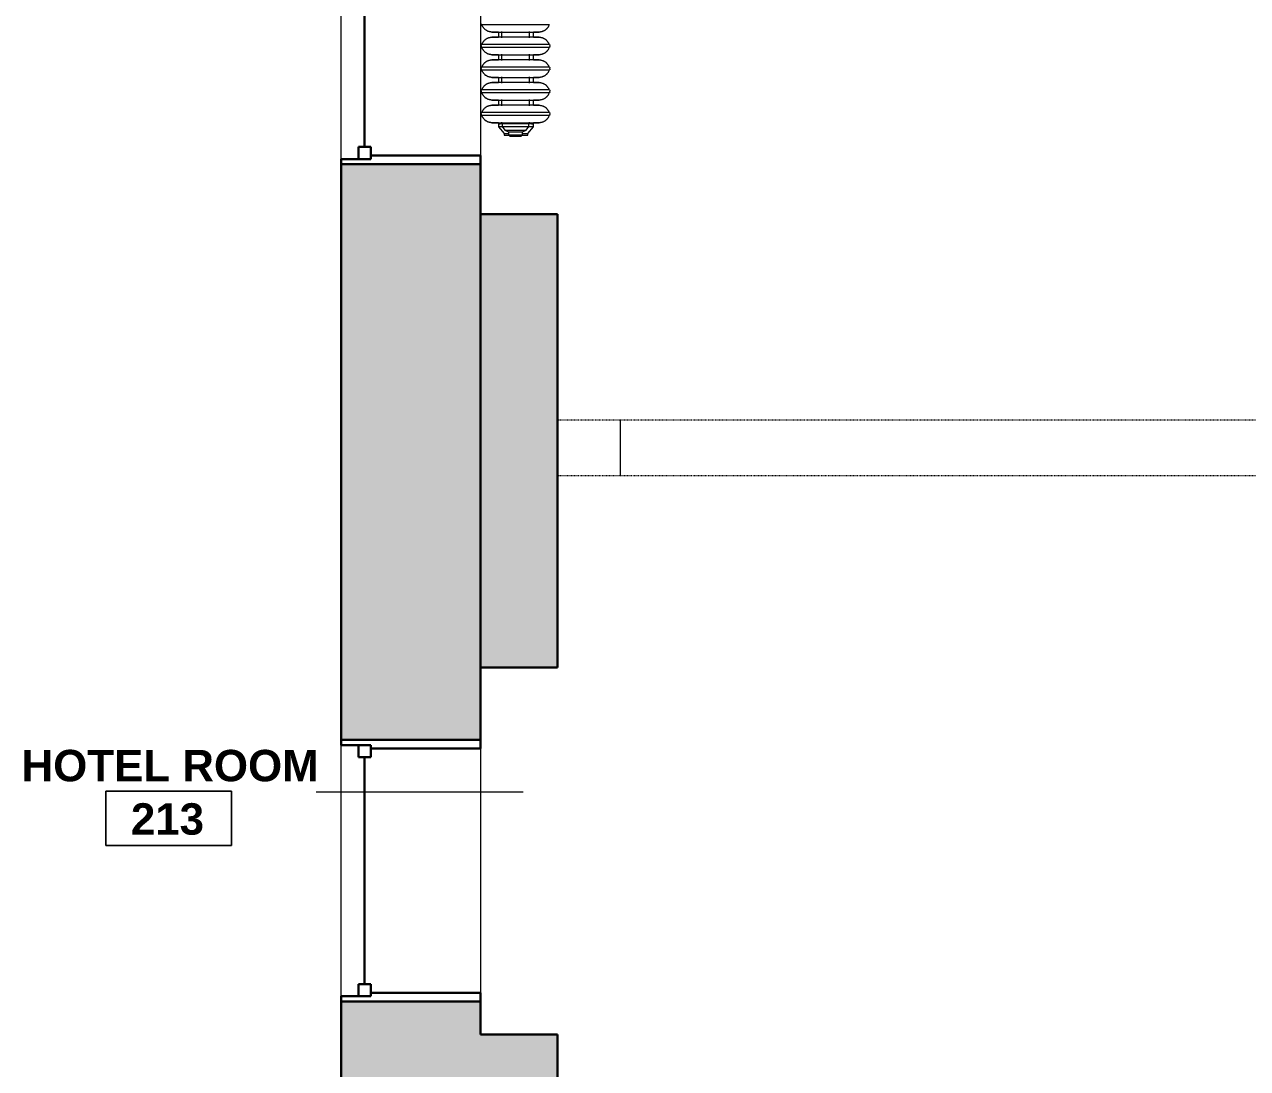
# Model space of a CAD drawing. Header units: inches. Extents: x -1176 to 1507, y -2587 to 978.
# Drawn here: x -1080.5 to -905.1, y 86.4 to 236 of the extents above; entities that cross this region are included whole.
import ezdxf

# ---------------------------------------------------------------- set-up
doc = ezdxf.new("R2010")
doc.units = ezdxf.units.IN
doc.header["$MEASUREMENT"] = 0
doc.linetypes.add('Dash 1_16_', pattern=[0.125, 0.0625, -0.0625])
for name, color, linetype, lineweight in [('A-AREA-IDEN', 2, 'Continuous', 9), ('A-DETL', 90, 'Continuous', 9), ('A-GENM', 13, 'Continuous', 18), ('A-GLAZ', 151, 'Continuous', 18), ('A-WALL', 113, 'Continuous', 18), ('A-WALL-PATT', 111, 'Continuous', 18)]:
    doc.layers.add(name, color=color, linetype=linetype, lineweight=lineweight)
doc.styles.add('Swis721 Lt BT_B', font='', dxfattribs={"height": 4.5})
doc.styles.get('Swis721 Lt BT_B').set_extended_font_data('Swis721 Lt BT', bold=True)

# ---------------------------------------------------------------- blocks, each defined once
blk = doc.blocks.new('Double Hung - side window 4_ X 6_ 3_ H-6972878-2nd Floor Construction')
at = {"layer": 'A-GLAZ', "color": 8, "lineweight": 30}
for p, q in [((-18.75, 10), (-18, 10)), ((-18, 5.75), (-18, 10)), ((18, 5.75), (18, 10)), ((18.75, 10), (18, 10)), ((-18, 7.5), (-18, 5.75)), ((-18, 7.5), (-16.25, 7.5)), ((-16.25, 7.5), (-16.25, 5.75)), ((16.25, 7.5), (16.25, 5.75)), ((18, 7.5), (16.25, 7.5)), ((18, 7.5), (18, 5.75)), ((-18, 5.75), (-16.25, 5.75)), ((-18, 5.75), (-17.5, 5.75)), ((-17.5, -10), (-17.5, 5.75)), ((-16.25, 6.625), (16.25, 6.625)), ((18, 5.75), (16.25, 5.75)), ((17.5, 5.75), (18, 5.75)), ((17.5, 5.75), (17.5, -10)), ((-17.5, -10), (-18.75, -10)), ((17.5, -10), (18.75, -10))]:
    blk.add_line(p, q, dxfattribs=at)
blk = doc.blocks.new('Cast_Iron_Radiator_8182 - Cast_Iron_Radiator_8182-V52-2nd Floor Construction')
at = {"layer": 'A-GENM', "lineweight": 9}
for p, q in [((-5.94, 4.85), (-5.97, 4.81)), ((-5.97, 1), (-5.97, 4.81)), ((-5.75, 4.93), (-5.79, 4.93)), ((-5.71, 4.93), (-5.75, 4.93)), ((-5.53, 4.81), (-5.56, 4.85)), ((-5.53, 1), (-5.53, 4.81)), ((-2.69, 4.85), (-2.72, 4.81)), ((-2.72, 1), (-2.72, 4.81)), ((-2.5, 4.93), (-2.54, 4.93)), ((-2.46, 4.93), (-2.5, 4.93)), ((-2.28, 4.81), (-2.31, 4.85)), ((-2.28, 1), (-2.28, 4.81)), ((0.56, 4.85), (0.53, 4.81)), ((0.53, 1), (0.53, 4.81)), ((0.75, 4.93), (0.71, 4.93)), ((0.79, 4.93), (0.75, 4.93)), ((0.97, 4.81), (0.94, 4.85)), ((0.97, 1), (0.97, 4.81)), ((3.81, 4.85), (3.78, 4.81)), ((3.78, 1), (3.78, 4.81)), ((4, 4.93), (3.96, 4.93)), ((4.04, 4.93), (4, 4.93)), ((4.22, 4.81), (4.19, 4.85)), ((4.22, 1), (4.22, 4.81)), ((7.06, 4.85), (7.03, 4.81)), ((7.03, 1), (7.03, 4.81)), ((-7.58, 2.44), (-8.54, 1.63)), ((-7.54, 1.93), (-8.09, 1.55)), ((-7.18, 2.44), (-7.58, 2.44)), ((-7.58, 1.94), (-7.58, 2.44)), ((-7.18, 1.93), (-7.54, 1.93)), ((-7.54, 1.93), (-7.54, -1.93)), ((-7, 2.44), (-7.18, 2.44)), ((-7.18, 2.29), (-7.18, 2.44)), ((-7.18, 2.3), (-7.18, 2.19)), ((-7.18, 2.01), (-7.18, 2.19)), ((-6.93, 2), (-7.18, 2)), ((-7.18, -2), (-7.18, 2)), ((-3.68, 2), (-4.57, 2)), ((-3.75, 2.44), (-4.5, 2.44)), ((-0.42, 2), (-1.32, 2)), ((-0.5, 2.44), (-1.25, 2.44)), ((2.82, 2), (1.93, 2)), ((2.75, 2.44), (2, 2.44)), ((6.07, 2), (5.18, 2)), ((6, 2.44), (5.25, 2.44)), ((-8.75, 0.99), (-8.93, 0.82)), ((-8.93, 0.82), (-8.93, -0.82)), ((-8.54, 1.63), (-8.79, 1.63)), ((-8.79, 1.63), (-8.79, 0.98)), ((-8.33, 0.99), (-8.75, 0.99)), ((-8.75, 0.99), (-8.75, -0.99)), ((-8.54, 1.63), (-8.54, 1.03)), ((-8.09, 1.55), (-8.33, 0.99)), ((-8.33, 0.99), (-8.33, -0.99)), ((-8.09, 1.55), (-8.09, -1.55)), ((-7, 1), (-7, -1)), ((-5.97, -1), (-5.97, 1)), ((-5.53, -1), (-5.53, 1)), ((-4.5, -1), (-4.5, 1)), ((-3.75, 1), (-3.75, -1)), ((-2.72, -1), (-2.72, 1)), ((-2.28, -1), (-2.28, 1)), ((-1.25, -1), (-1.25, 1)), ((-0.5, 1), (-0.5, -1)), ((0.53, -1), (0.53, 1)), ((0.97, -1), (0.97, 1)), ((2, -1), (2, 1)), ((2.75, 1), (2.75, -1)), ((3.78, -1), (3.78, 1)), ((4.22, -1), (4.22, 1)), ((5.25, -1), (5.25, 1)), ((6, 1), (6, -1)), ((7.03, -1), (7.03, 1)), ((-8.93, -0.82), (-8.75, -0.99)), ((-8.79, -0.96), (-8.79, -1.77)), ((-8.75, -0.99), (-8.33, -0.99)), ((-8.54, -1.01), (-8.54, -1.77)), ((-8.33, -0.99), (-8.09, -1.55)), ((-8.09, -1.55), (-7.54, -1.93)), ((-5.97, -4.81), (-5.97, -1)), ((-5.53, -4.81), (-5.53, -1)), ((-2.72, -4.81), (-2.72, -1)), ((-2.28, -4.81), (-2.28, -1)), ((0.53, -4.81), (0.53, -1)), ((0.97, -4.81), (0.97, -1)), ((3.78, -4.81), (3.78, -1)), ((4.22, -4.81), (4.22, -1)), ((7.03, -4.81), (7.03, -1)), ((-8.79, -1.77), (-8.54, -1.77)), ((-8.54, -1.77), (-7.58, -2.57)), ((-7.58, -2.57), (-7.58, -1.92)), ((-7.58, -2.57), (-7.18, -2.57)), ((-7.54, -1.93), (-7.18, -1.93)), ((-7.18, -2), (-6.93, -2)), ((-7.18, -2.29), (-7.18, -2.02)), ((-7.18, -2.3), (-7.18, -2.45)), ((-7.18, -2.55), (-7.18, -2.44)), ((-7.18, -2.56), (-7.18, -2.57)), ((-7.18, -2.56), (-7, -2.56)), ((-4.57, -2), (-3.68, -2)), ((-4.5, -2.56), (-3.75, -2.56)), ((-1.32, -2), (-0.42, -2)), ((-1.25, -2.56), (-0.5, -2.56)), ((1.93, -2), (2.82, -2)), ((2, -2.56), (2.75, -2.56)), ((5.18, -2), (6.07, -2)), ((5.25, -2.56), (6, -2.56)), ((-5.97, -4.81), (-5.94, -4.85)), ((-5.79, -4.93), (-5.75, -4.93)), ((-5.75, -4.93), (-5.71, -4.93)), ((-5.56, -4.85), (-5.53, -4.81)), ((-2.72, -4.81), (-2.69, -4.85)), ((-2.54, -4.93), (-2.5, -4.93)), ((-2.5, -4.93), (-2.46, -4.93)), ((-2.31, -4.85), (-2.28, -4.81)), ((0.53, -4.81), (0.56, -4.85)), ((0.71, -4.93), (0.75, -4.93)), ((0.75, -4.93), (0.79, -4.93)), ((0.94, -4.85), (0.97, -4.81)), ((3.78, -4.81), (3.81, -4.85)), ((3.96, -4.93), (4, -4.93)), ((4, -4.93), (4.04, -4.93)), ((4.19, -4.85), (4.22, -4.81)), ((7.03, -4.81), (7.06, -4.85))]:
    blk.add_line(p, q, dxfattribs=at)
at = {"layer": 'A-GENM', "lineweight": 9, "flags": 128}
for points in [[(-7, 3.38), (-7, 3.44), (-7, 3.5), (-6.99, 3.56), (-6.98, 3.62), (-6.97, 3.68), (-6.96, 3.74), (-6.94, 3.8), (-6.93, 3.85), (-6.91, 3.91), (-6.88, 3.97), (-6.86, 4.02), (-6.83, 4.08), (-6.8, 4.13), (-6.77, 4.18), (-6.74, 4.23), (-6.71, 4.28), (-6.67, 4.33), (-6.63, 4.37), (-6.59, 4.42), (-6.55, 4.46), (-6.5, 4.5), (-6.46, 4.54), (-6.41, 4.58), (-6.36, 4.61), (-6.31, 4.65), (-6.26, 4.68), (-6.21, 4.71), (-6.16, 4.73), (-6.1, 4.76), (-6.05, 4.78), (-5.99, 4.8)], [(-5.94, 4.85), (-5.94, 4.85), (-5.93, 4.86), (-5.93, 4.87), (-5.92, 4.87), (-5.92, 4.88)], [(-5.91, 4.89), (-5.9, 4.89), (-5.9, 4.9), (-5.89, 4.9), (-5.88, 4.9)], [(-5.87, 4.91), (-5.87, 4.92), (-5.86, 4.92), (-5.85, 4.92), (-5.84, 4.92), (-5.84, 4.93)], [(-5.66, 4.93), (-5.65, 4.92), (-5.65, 4.92), (-5.64, 4.92), (-5.63, 4.91), (-5.63, 4.91)], [(-5.61, 4.9), (-5.61, 4.9), (-5.6, 4.9), (-5.6, 4.89), (-5.59, 4.89)], [(-5.58, 4.88), (-5.57, 4.87), (-5.57, 4.87), (-5.57, 4.86), (-5.56, 4.85), (-5.56, 4.85)], [(-5.53, 4.81), (-5.48, 4.79), (-5.42, 4.77), (-5.36, 4.74), (-5.31, 4.72), (-5.26, 4.69), (-5.21, 4.66), (-5.16, 4.62), (-5.11, 4.59), (-5.06, 4.55), (-5.01, 4.51), (-4.97, 4.47), (-4.93, 4.43), (-4.89, 4.39), (-4.85, 4.34), (-4.81, 4.3), (-4.77, 4.25), (-4.74, 4.2), (-4.71, 4.15), (-4.68, 4.1), (-4.65, 4.04), (-4.63, 3.99), (-4.6, 3.93), (-4.58, 3.88), (-4.56, 3.82), (-4.55, 3.76), (-4.53, 3.7), (-4.52, 3.64), (-4.51, 3.58), (-4.5, 3.52), (-4.5, 3.47), (-4.5, 3.41), (-4.5, 3.38)], [(-3.75, 3.38), (-3.75, 3.44), (-3.75, 3.5), (-3.74, 3.56), (-3.73, 3.62), (-3.72, 3.68), (-3.71, 3.74), (-3.69, 3.8), (-3.68, 3.85), (-3.66, 3.91), (-3.63, 3.97), (-3.61, 4.02), (-3.58, 4.08), (-3.55, 4.13), (-3.52, 4.18), (-3.49, 4.23), (-3.46, 4.28), (-3.42, 4.33), (-3.38, 4.37), (-3.34, 4.42), (-3.3, 4.46), (-3.25, 4.5), (-3.21, 4.54), (-3.16, 4.58), (-3.11, 4.61), (-3.06, 4.65), (-3.01, 4.68), (-2.96, 4.71), (-2.91, 4.73), (-2.85, 4.76), (-2.8, 4.78), (-2.74, 4.8)], [(-2.69, 4.85), (-2.69, 4.85), (-2.68, 4.86), (-2.68, 4.87), (-2.67, 4.87), (-2.67, 4.88)], [(-2.66, 4.89), (-2.65, 4.89), (-2.65, 4.9), (-2.64, 4.9), (-2.63, 4.9)], [(-2.62, 4.91), (-2.62, 4.92), (-2.61, 4.92), (-2.6, 4.92), (-2.59, 4.92), (-2.59, 4.93)], [(-2.41, 4.93), (-2.4, 4.92), (-2.4, 4.92), (-2.39, 4.92), (-2.38, 4.91), (-2.38, 4.91)], [(-2.36, 4.9), (-2.36, 4.9), (-2.35, 4.9), (-2.35, 4.89), (-2.34, 4.89)], [(-2.33, 4.88), (-2.32, 4.87), (-2.32, 4.87), (-2.32, 4.86), (-2.31, 4.85), (-2.31, 4.85)], [(-2.28, 4.81), (-2.23, 4.79), (-2.17, 4.77), (-2.11, 4.74), (-2.06, 4.72), (-2.01, 4.69), (-1.96, 4.66), (-1.91, 4.62), (-1.86, 4.59), (-1.81, 4.55), (-1.76, 4.51), (-1.72, 4.47), (-1.68, 4.43), (-1.64, 4.39), (-1.6, 4.34), (-1.56, 4.3), (-1.52, 4.25), (-1.49, 4.2), (-1.46, 4.15), (-1.43, 4.1), (-1.4, 4.04), (-1.38, 3.99), (-1.35, 3.93), (-1.33, 3.88), (-1.31, 3.82), (-1.3, 3.76), (-1.28, 3.7), (-1.27, 3.64), (-1.26, 3.58), (-1.25, 3.52), (-1.25, 3.47), (-1.25, 3.41), (-1.25, 3.38)], [(-0.5, 3.38), (-0.5, 3.44), (-0.5, 3.5), (-0.49, 3.56), (-0.48, 3.62), (-0.47, 3.68), (-0.46, 3.74), (-0.44, 3.8), (-0.43, 3.85), (-0.41, 3.91), (-0.38, 3.97), (-0.36, 4.02), (-0.33, 4.08), (-0.3, 4.13), (-0.27, 4.18), (-0.24, 4.23), (-0.21, 4.28), (-0.17, 4.33), (-0.13, 4.37), (-0.09, 4.42), (-0.05, 4.46), (0, 4.5), (0.04, 4.54), (0.09, 4.58), (0.14, 4.61), (0.19, 4.65), (0.24, 4.68), (0.29, 4.71), (0.34, 4.73), (0.4, 4.76), (0.45, 4.78), (0.51, 4.8)], [(0.56, 4.85), (0.56, 4.85), (0.57, 4.86), (0.57, 4.87), (0.58, 4.87), (0.58, 4.88)], [(0.59, 4.89), (0.6, 4.89), (0.6, 4.9), (0.61, 4.9), (0.62, 4.9)], [(0.63, 4.91), (0.63, 4.92), (0.64, 4.92), (0.65, 4.92), (0.66, 4.92), (0.66, 4.93)], [(0.84, 4.93), (0.85, 4.92), (0.85, 4.92), (0.86, 4.92), (0.87, 4.91), (0.87, 4.91)], [(0.89, 4.9), (0.89, 4.9), (0.9, 4.9), (0.9, 4.89), (0.91, 4.89)], [(0.92, 4.88), (0.93, 4.87), (0.93, 4.87), (0.93, 4.86), (0.94, 4.85), (0.94, 4.85)], [(0.97, 4.81), (1.02, 4.79), (1.08, 4.77), (1.14, 4.74), (1.19, 4.72), (1.24, 4.69), (1.29, 4.66), (1.34, 4.62), (1.39, 4.59), (1.44, 4.55), (1.49, 4.51), (1.53, 4.47), (1.57, 4.43), (1.61, 4.39), (1.65, 4.34), (1.69, 4.3), (1.73, 4.25), (1.76, 4.2), (1.79, 4.15), (1.82, 4.1), (1.85, 4.04), (1.87, 3.99), (1.9, 3.93), (1.92, 3.88), (1.94, 3.82), (1.95, 3.76), (1.97, 3.7), (1.98, 3.64), (1.99, 3.58), (2, 3.52), (2, 3.47), (2, 3.41), (2, 3.38)], [(2.75, 3.38), (2.75, 3.44), (2.75, 3.5), (2.76, 3.56), (2.77, 3.62), (2.78, 3.68), (2.79, 3.74), (2.81, 3.8), (2.82, 3.85), (2.84, 3.91), (2.87, 3.97), (2.89, 4.02), (2.92, 4.08), (2.95, 4.13), (2.98, 4.18), (3.01, 4.23), (3.04, 4.28), (3.08, 4.33), (3.12, 4.37), (3.16, 4.42), (3.2, 4.46), (3.25, 4.5), (3.29, 4.54), (3.34, 4.58), (3.39, 4.61), (3.44, 4.65), (3.49, 4.68), (3.54, 4.71), (3.59, 4.73), (3.65, 4.76), (3.7, 4.78), (3.76, 4.8)], [(3.81, 4.85), (3.81, 4.85), (3.82, 4.86), (3.82, 4.87), (3.83, 4.87), (3.83, 4.88)], [(3.84, 4.89), (3.85, 4.89), (3.85, 4.9), (3.86, 4.9), (3.87, 4.9)], [(3.88, 4.91), (3.88, 4.92), (3.89, 4.92), (3.9, 4.92), (3.91, 4.92), (3.91, 4.93)], [(4.09, 4.93), (4.1, 4.92), (4.1, 4.92), (4.11, 4.92), (4.12, 4.91), (4.12, 4.91)], [(4.14, 4.9), (4.14, 4.9), (4.15, 4.9), (4.15, 4.89), (4.16, 4.89)], [(4.17, 4.88), (4.18, 4.87), (4.18, 4.87), (4.18, 4.86), (4.19, 4.85), (4.19, 4.85)], [(4.22, 4.81), (4.27, 4.79), (4.33, 4.77), (4.39, 4.74), (4.44, 4.72), (4.49, 4.69), (4.54, 4.66), (4.59, 4.62), (4.64, 4.59), (4.69, 4.55), (4.74, 4.51), (4.78, 4.47), (4.82, 4.43), (4.86, 4.39), (4.9, 4.34), (4.94, 4.3), (4.98, 4.25), (5.01, 4.2), (5.04, 4.15), (5.07, 4.1), (5.1, 4.04), (5.12, 3.99), (5.15, 3.93), (5.17, 3.88), (5.19, 3.82), (5.2, 3.76), (5.22, 3.7), (5.23, 3.64), (5.24, 3.58), (5.25, 3.52), (5.25, 3.47), (5.25, 3.41), (5.25, 3.38)], [(6, 3.38), (6, 3.44), (6, 3.5), (6.01, 3.56), (6.02, 3.62), (6.03, 3.68), (6.04, 3.74), (6.06, 3.8), (6.07, 3.85), (6.09, 3.91), (6.12, 3.97), (6.14, 4.02), (6.17, 4.08), (6.2, 4.13), (6.23, 4.18), (6.26, 4.23), (6.29, 4.28), (6.33, 4.33), (6.37, 4.37), (6.41, 4.42), (6.45, 4.46), (6.5, 4.5), (6.54, 4.54), (6.59, 4.58), (6.64, 4.61), (6.69, 4.65), (6.74, 4.68), (6.79, 4.71), (6.84, 4.73), (6.9, 4.76), (6.95, 4.78), (7.01, 4.8)], [(7.06, 4.85), (7.06, 4.85), (7.07, 4.86), (7.07, 4.87), (7.08, 4.87), (7.08, 4.88)], [(-7, 2.44), (-7, 2.5), (-7, 2.57), (-7, 2.64), (-7, 2.71), (-7, 2.77), (-7, 2.84), (-7, 2.9), (-7, 2.95), (-7, 3.01), (-7, 3.06), (-7, 3.1), (-7, 3.15), (-7, 3.18), (-7, 3.22), (-7, 3.25), (-7, 3.28), (-7, 3.31), (-7, 3.33), (-7, 3.35), (-7, 3.36), (-7, 3.37), (-7, 3.38), (-7, 3.38), (-7, 3.38)], [(-7, 3.38), (-7, 3.38), (-7, 3.38), (-7, 3.37), (-7, 3.35), (-7, 3.34), (-7, 3.31), (-7, 3.29), (-7, 3.26), (-7, 3.23), (-7, 3.19), (-7, 3.16), (-7, 3.11), (-7, 3.07), (-7, 3.02), (-7, 2.97), (-7, 2.91), (-7, 2.85), (-7, 2.79), (-7, 2.73), (-7, 2.66), (-7, 2.59), (-7, 2.52), (-7, 2.44), (-7, 2.37), (-7, 2.29), (-7, 2.21), (-7, 2.12), (-7, 2.04), (-7, 1.95), (-7, 1.86), (-7, 1.77), (-7, 1.68), (-7, 1.59), (-7, 1.5), (-7, 1.41), (-7, 1.31), (-7, 1.22), (-7, 1.12), (-7, 1.03), (-7, 1)], [(-4.5, 3.38), (-4.5, 3.38), (-4.5, 3.38), (-4.5, 3.37), (-4.5, 3.35), (-4.5, 3.34), (-4.5, 3.31), (-4.5, 3.29), (-4.5, 3.26), (-4.5, 3.23), (-4.5, 3.19), (-4.5, 3.16), (-4.5, 3.11), (-4.5, 3.07), (-4.5, 3.02), (-4.5, 2.97), (-4.5, 2.91), (-4.5, 2.85), (-4.5, 2.79), (-4.5, 2.73), (-4.5, 2.66), (-4.5, 2.59), (-4.5, 2.52), (-4.5, 2.44)], [(-4.5, 1), (-4.5, 1.1), (-4.5, 1.19), (-4.5, 1.29), (-4.5, 1.38), (-4.5, 1.47), (-4.5, 1.57), (-4.5, 1.66), (-4.5, 1.75), (-4.5, 1.84), (-4.5, 1.93), (-4.5, 2.02), (-4.5, 2.1), (-4.5, 2.18), (-4.5, 2.27), (-4.5, 2.35), (-4.5, 2.42), (-4.5, 2.5), (-4.5, 2.57), (-4.5, 2.64), (-4.5, 2.71), (-4.5, 2.77), (-4.5, 2.84), (-4.5, 2.9), (-4.5, 2.95), (-4.5, 3.01), (-4.5, 3.06), (-4.5, 3.1), (-4.5, 3.15), (-4.5, 3.18), (-4.5, 3.22), (-4.5, 3.25), (-4.5, 3.28), (-4.5, 3.31), (-4.5, 3.33), (-4.5, 3.35), (-4.5, 3.36), (-4.5, 3.37), (-4.5, 3.38), (-4.5, 3.38), (-4.5, 3.38)], [(-3.75, 2.44), (-3.75, 2.5), (-3.75, 2.57), (-3.75, 2.64), (-3.75, 2.71), (-3.75, 2.77), (-3.75, 2.84), (-3.75, 2.9), (-3.75, 2.95), (-3.75, 3.01), (-3.75, 3.06), (-3.75, 3.1), (-3.75, 3.15), (-3.75, 3.18), (-3.75, 3.22), (-3.75, 3.25), (-3.75, 3.28), (-3.75, 3.31), (-3.75, 3.33), (-3.75, 3.35), (-3.75, 3.36), (-3.75, 3.37), (-3.75, 3.38), (-3.75, 3.38), (-3.75, 3.38)], [(-3.75, 3.38), (-3.75, 3.38), (-3.75, 3.38), (-3.75, 3.37), (-3.75, 3.35), (-3.75, 3.34), (-3.75, 3.31), (-3.75, 3.29), (-3.75, 3.26), (-3.75, 3.23), (-3.75, 3.19), (-3.75, 3.16), (-3.75, 3.11), (-3.75, 3.07), (-3.75, 3.02), (-3.75, 2.97), (-3.75, 2.91), (-3.75, 2.85), (-3.75, 2.79), (-3.75, 2.73), (-3.75, 2.66), (-3.75, 2.59), (-3.75, 2.52), (-3.75, 2.44), (-3.75, 2.37), (-3.75, 2.29), (-3.75, 2.21), (-3.75, 2.12), (-3.75, 2.04), (-3.75, 1.95), (-3.75, 1.86), (-3.75, 1.77), (-3.75, 1.68), (-3.75, 1.59), (-3.75, 1.5), (-3.75, 1.41), (-3.75, 1.31), (-3.75, 1.22), (-3.75, 1.12), (-3.75, 1.03), (-3.75, 1)], [(-1.25, 3.38), (-1.25, 3.38), (-1.25, 3.38), (-1.25, 3.37), (-1.25, 3.35), (-1.25, 3.34), (-1.25, 3.31), (-1.25, 3.29), (-1.25, 3.26), (-1.25, 3.23), (-1.25, 3.19), (-1.25, 3.16), (-1.25, 3.11), (-1.25, 3.07), (-1.25, 3.02), (-1.25, 2.97), (-1.25, 2.91), (-1.25, 2.85), (-1.25, 2.79), (-1.25, 2.73), (-1.25, 2.66), (-1.25, 2.59), (-1.25, 2.52), (-1.25, 2.44)], [(-1.25, 1), (-1.25, 1.1), (-1.25, 1.19), (-1.25, 1.29), (-1.25, 1.38), (-1.25, 1.47), (-1.25, 1.57), (-1.25, 1.66), (-1.25, 1.75), (-1.25, 1.84), (-1.25, 1.93), (-1.25, 2.02), (-1.25, 2.1), (-1.25, 2.18), (-1.25, 2.27), (-1.25, 2.35), (-1.25, 2.42), (-1.25, 2.5), (-1.25, 2.57), (-1.25, 2.64), (-1.25, 2.71), (-1.25, 2.77), (-1.25, 2.84), (-1.25, 2.9), (-1.25, 2.95), (-1.25, 3.01), (-1.25, 3.06), (-1.25, 3.1), (-1.25, 3.15), (-1.25, 3.18), (-1.25, 3.22), (-1.25, 3.25), (-1.25, 3.28), (-1.25, 3.31), (-1.25, 3.33), (-1.25, 3.35), (-1.25, 3.36), (-1.25, 3.37), (-1.25, 3.38), (-1.25, 3.38), (-1.25, 3.38)], [(-0.5, 2.44), (-0.5, 2.5), (-0.5, 2.57), (-0.5, 2.64), (-0.5, 2.71), (-0.5, 2.77), (-0.5, 2.84), (-0.5, 2.9), (-0.5, 2.95), (-0.5, 3.01), (-0.5, 3.06), (-0.5, 3.1), (-0.5, 3.15), (-0.5, 3.18), (-0.5, 3.22), (-0.5, 3.25), (-0.5, 3.28), (-0.5, 3.31), (-0.5, 3.33), (-0.5, 3.35), (-0.5, 3.36), (-0.5, 3.37), (-0.5, 3.38), (-0.5, 3.38), (-0.5, 3.38)], [(-0.5, 3.38), (-0.5, 3.38), (-0.5, 3.38), (-0.5, 3.37), (-0.5, 3.35), (-0.5, 3.34), (-0.5, 3.31), (-0.5, 3.29), (-0.5, 3.26), (-0.5, 3.23), (-0.5, 3.19), (-0.5, 3.16), (-0.5, 3.11), (-0.5, 3.07), (-0.5, 3.02), (-0.5, 2.97), (-0.5, 2.91), (-0.5, 2.85), (-0.5, 2.79), (-0.5, 2.73), (-0.5, 2.66), (-0.5, 2.59), (-0.5, 2.52), (-0.5, 2.44), (-0.5, 2.37), (-0.5, 2.29), (-0.5, 2.21), (-0.5, 2.12), (-0.5, 2.04), (-0.5, 1.95), (-0.5, 1.86), (-0.5, 1.77), (-0.5, 1.68), (-0.5, 1.59), (-0.5, 1.5), (-0.5, 1.41), (-0.5, 1.31), (-0.5, 1.22), (-0.5, 1.12), (-0.5, 1.03), (-0.5, 1)], [(2, 3.38), (2, 3.38), (2, 3.38), (2, 3.37), (2, 3.35), (2, 3.34), (2, 3.31), (2, 3.29), (2, 3.26), (2, 3.23), (2, 3.19), (2, 3.16), (2, 3.11), (2, 3.07), (2, 3.02), (2, 2.97), (2, 2.91), (2, 2.85), (2, 2.79), (2, 2.73), (2, 2.66), (2, 2.59), (2, 2.52), (2, 2.44)], [(2, 1), (2, 1.1), (2, 1.19), (2, 1.29), (2, 1.38), (2, 1.47), (2, 1.57), (2, 1.66), (2, 1.75), (2, 1.84), (2, 1.93), (2, 2.02), (2, 2.1), (2, 2.18), (2, 2.27), (2, 2.35), (2, 2.42), (2, 2.5), (2, 2.57), (2, 2.64), (2, 2.71), (2, 2.77), (2, 2.84), (2, 2.9), (2, 2.95), (2, 3.01), (2, 3.06), (2, 3.1), (2, 3.15), (2, 3.18), (2, 3.22), (2, 3.25), (2, 3.28), (2, 3.31), (2, 3.33), (2, 3.35), (2, 3.36), (2, 3.37), (2, 3.38), (2, 3.38), (2, 3.38)], [(2.75, 2.44), (2.75, 2.5), (2.75, 2.57), (2.75, 2.64), (2.75, 2.71), (2.75, 2.77), (2.75, 2.84), (2.75, 2.9), (2.75, 2.95), (2.75, 3.01), (2.75, 3.06), (2.75, 3.1), (2.75, 3.15), (2.75, 3.18), (2.75, 3.22), (2.75, 3.25), (2.75, 3.28), (2.75, 3.31), (2.75, 3.33), (2.75, 3.35), (2.75, 3.36), (2.75, 3.37), (2.75, 3.38), (2.75, 3.38), (2.75, 3.38)], [(2.75, 3.38), (2.75, 3.38), (2.75, 3.38), (2.75, 3.37), (2.75, 3.35), (2.75, 3.34), (2.75, 3.31), (2.75, 3.29), (2.75, 3.26), (2.75, 3.23), (2.75, 3.19), (2.75, 3.16), (2.75, 3.11), (2.75, 3.07), (2.75, 3.02), (2.75, 2.97), (2.75, 2.91), (2.75, 2.85), (2.75, 2.79), (2.75, 2.73), (2.75, 2.66), (2.75, 2.59), (2.75, 2.52), (2.75, 2.44), (2.75, 2.37), (2.75, 2.29), (2.75, 2.21), (2.75, 2.12), (2.75, 2.04), (2.75, 1.95), (2.75, 1.86), (2.75, 1.77), (2.75, 1.68), (2.75, 1.59), (2.75, 1.5), (2.75, 1.41), (2.75, 1.31), (2.75, 1.22), (2.75, 1.12), (2.75, 1.03), (2.75, 1)], [(5.25, 3.38), (5.25, 3.38), (5.25, 3.38), (5.25, 3.37), (5.25, 3.35), (5.25, 3.34), (5.25, 3.31), (5.25, 3.29), (5.25, 3.26), (5.25, 3.23), (5.25, 3.19), (5.25, 3.16), (5.25, 3.11), (5.25, 3.07), (5.25, 3.02), (5.25, 2.97), (5.25, 2.91), (5.25, 2.85), (5.25, 2.79), (5.25, 2.73), (5.25, 2.66), (5.25, 2.59), (5.25, 2.52), (5.25, 2.44)], [(5.25, 1), (5.25, 1.1), (5.25, 1.19), (5.25, 1.29), (5.25, 1.38), (5.25, 1.47), (5.25, 1.57), (5.25, 1.66), (5.25, 1.75), (5.25, 1.84), (5.25, 1.93), (5.25, 2.02), (5.25, 2.1), (5.25, 2.18), (5.25, 2.27), (5.25, 2.35), (5.25, 2.42), (5.25, 2.5), (5.25, 2.57), (5.25, 2.64), (5.25, 2.71), (5.25, 2.77), (5.25, 2.84), (5.25, 2.9), (5.25, 2.95), (5.25, 3.01), (5.25, 3.06), (5.25, 3.1), (5.25, 3.15), (5.25, 3.18), (5.25, 3.22), (5.25, 3.25), (5.25, 3.28), (5.25, 3.31), (5.25, 3.33), (5.25, 3.35), (5.25, 3.36), (5.25, 3.37), (5.25, 3.38), (5.25, 3.38), (5.25, 3.38)], [(6, 2.44), (6, 2.5), (6, 2.57), (6, 2.64), (6, 2.71), (6, 2.77), (6, 2.84), (6, 2.9), (6, 2.95), (6, 3.01), (6, 3.06), (6, 3.1), (6, 3.15), (6, 3.18), (6, 3.22), (6, 3.25), (6, 3.28), (6, 3.31), (6, 3.33), (6, 3.35), (6, 3.36), (6, 3.37), (6, 3.38), (6, 3.38), (6, 3.38)], [(6, 3.38), (6, 3.38), (6, 3.38), (6, 3.37), (6, 3.35), (6, 3.34), (6, 3.31), (6, 3.29), (6, 3.26), (6, 3.23), (6, 3.19), (6, 3.16), (6, 3.11), (6, 3.07), (6, 3.02), (6, 2.97), (6, 2.91), (6, 2.85), (6, 2.79), (6, 2.73), (6, 2.66), (6, 2.59), (6, 2.52), (6, 2.44), (6, 2.37), (6, 2.29), (6, 2.21), (6, 2.12), (6, 2.04), (6, 1.95), (6, 1.86), (6, 1.77), (6, 1.68), (6, 1.59), (6, 1.5), (6, 1.41), (6, 1.31), (6, 1.22), (6, 1.12), (6, 1.03), (6, 1)], [(-7, -1), (-7, -1.1), (-7, -1.19), (-7, -1.29), (-7, -1.38), (-7, -1.47), (-7, -1.57), (-7, -1.66), (-7, -1.75), (-7, -1.84), (-7, -1.93), (-7, -2.02), (-7, -2.1), (-7, -2.18), (-7, -2.27), (-7, -2.35), (-7, -2.42), (-7, -2.5), (-7, -2.57), (-7, -2.64), (-7, -2.71), (-7, -2.77), (-7, -2.84), (-7, -2.9), (-7, -2.95), (-7, -3.01), (-7, -3.06), (-7, -3.1), (-7, -3.15), (-7, -3.18), (-7, -3.22), (-7, -3.25), (-7, -3.28), (-7, -3.31), (-7, -3.33), (-7, -3.35), (-7, -3.36), (-7, -3.37), (-7, -3.38), (-7, -3.38), (-7, -3.38)], [(-4.5, -3.38), (-4.5, -3.38), (-4.5, -3.38), (-4.5, -3.37), (-4.5, -3.35), (-4.5, -3.34), (-4.5, -3.31), (-4.5, -3.29), (-4.5, -3.26), (-4.5, -3.23), (-4.5, -3.19), (-4.5, -3.16), (-4.5, -3.11), (-4.5, -3.07), (-4.5, -3.02), (-4.5, -2.97), (-4.5, -2.91), (-4.5, -2.85), (-4.5, -2.79), (-4.5, -2.73), (-4.5, -2.66), (-4.5, -2.59), (-4.5, -2.52), (-4.5, -2.44), (-4.5, -2.37), (-4.5, -2.29), (-4.5, -2.21), (-4.5, -2.12), (-4.5, -2.04), (-4.5, -1.95), (-4.5, -1.86), (-4.5, -1.77), (-4.5, -1.68), (-4.5, -1.59), (-4.5, -1.5), (-4.5, -1.41), (-4.5, -1.31), (-4.5, -1.22), (-4.5, -1.12), (-4.5, -1.03), (-4.5, -1)], [(-3.75, -1), (-3.75, -1.1), (-3.75, -1.19), (-3.75, -1.29), (-3.75, -1.38), (-3.75, -1.47), (-3.75, -1.57), (-3.75, -1.66), (-3.75, -1.75), (-3.75, -1.84), (-3.75, -1.93), (-3.75, -2.02), (-3.75, -2.1), (-3.75, -2.18), (-3.75, -2.27), (-3.75, -2.35), (-3.75, -2.42), (-3.75, -2.5), (-3.75, -2.57), (-3.75, -2.64), (-3.75, -2.71), (-3.75, -2.77), (-3.75, -2.84), (-3.75, -2.9), (-3.75, -2.95), (-3.75, -3.01), (-3.75, -3.06), (-3.75, -3.1), (-3.75, -3.15), (-3.75, -3.18), (-3.75, -3.22), (-3.75, -3.25), (-3.75, -3.28), (-3.75, -3.31), (-3.75, -3.33), (-3.75, -3.35), (-3.75, -3.36), (-3.75, -3.37), (-3.75, -3.38), (-3.75, -3.38), (-3.75, -3.38)], [(-1.25, -3.38), (-1.25, -3.38), (-1.25, -3.38), (-1.25, -3.37), (-1.25, -3.35), (-1.25, -3.34), (-1.25, -3.31), (-1.25, -3.29), (-1.25, -3.26), (-1.25, -3.23), (-1.25, -3.19), (-1.25, -3.16), (-1.25, -3.11), (-1.25, -3.07), (-1.25, -3.02), (-1.25, -2.97), (-1.25, -2.91), (-1.25, -2.85), (-1.25, -2.79), (-1.25, -2.73), (-1.25, -2.66), (-1.25, -2.59), (-1.25, -2.52), (-1.25, -2.44), (-1.25, -2.37), (-1.25, -2.29), (-1.25, -2.21), (-1.25, -2.12), (-1.25, -2.04), (-1.25, -1.95), (-1.25, -1.86), (-1.25, -1.77), (-1.25, -1.68), (-1.25, -1.59), (-1.25, -1.5), (-1.25, -1.41), (-1.25, -1.31), (-1.25, -1.22), (-1.25, -1.12), (-1.25, -1.03), (-1.25, -1)], [(-0.5, -1), (-0.5, -1.1), (-0.5, -1.19), (-0.5, -1.29), (-0.5, -1.38), (-0.5, -1.47), (-0.5, -1.57), (-0.5, -1.66), (-0.5, -1.75), (-0.5, -1.84), (-0.5, -1.93), (-0.5, -2.02), (-0.5, -2.1), (-0.5, -2.18), (-0.5, -2.27), (-0.5, -2.35), (-0.5, -2.42), (-0.5, -2.5), (-0.5, -2.57), (-0.5, -2.64), (-0.5, -2.71), (-0.5, -2.77), (-0.5, -2.84), (-0.5, -2.9), (-0.5, -2.95), (-0.5, -3.01), (-0.5, -3.06), (-0.5, -3.1), (-0.5, -3.15), (-0.5, -3.18), (-0.5, -3.22), (-0.5, -3.25), (-0.5, -3.28), (-0.5, -3.31), (-0.5, -3.33), (-0.5, -3.35), (-0.5, -3.36), (-0.5, -3.37), (-0.5, -3.38), (-0.5, -3.38), (-0.5, -3.38)], [(2, -3.38), (2, -3.38), (2, -3.38), (2, -3.37), (2, -3.35), (2, -3.34), (2, -3.31), (2, -3.29), (2, -3.26), (2, -3.23), (2, -3.19), (2, -3.16), (2, -3.11), (2, -3.07), (2, -3.02), (2, -2.97), (2, -2.91), (2, -2.85), (2, -2.79), (2, -2.73), (2, -2.66), (2, -2.59), (2, -2.52), (2, -2.44), (2, -2.37), (2, -2.29), (2, -2.21), (2, -2.12), (2, -2.04), (2, -1.95), (2, -1.86), (2, -1.77), (2, -1.68), (2, -1.59), (2, -1.5), (2, -1.41), (2, -1.31), (2, -1.22), (2, -1.12), (2, -1.03), (2, -1)], [(2.75, -1), (2.75, -1.1), (2.75, -1.19), (2.75, -1.29), (2.75, -1.38), (2.75, -1.47), (2.75, -1.57), (2.75, -1.66), (2.75, -1.75), (2.75, -1.84), (2.75, -1.93), (2.75, -2.02), (2.75, -2.1), (2.75, -2.18), (2.75, -2.27), (2.75, -2.35), (2.75, -2.42), (2.75, -2.5), (2.75, -2.57), (2.75, -2.64), (2.75, -2.71), (2.75, -2.77), (2.75, -2.84), (2.75, -2.9), (2.75, -2.95), (2.75, -3.01), (2.75, -3.06), (2.75, -3.1), (2.75, -3.15), (2.75, -3.18), (2.75, -3.22), (2.75, -3.25), (2.75, -3.28), (2.75, -3.31), (2.75, -3.33), (2.75, -3.35), (2.75, -3.36), (2.75, -3.37), (2.75, -3.38), (2.75, -3.38), (2.75, -3.38)], [(5.25, -3.38), (5.25, -3.38), (5.25, -3.38), (5.25, -3.37), (5.25, -3.35), (5.25, -3.34), (5.25, -3.31), (5.25, -3.29), (5.25, -3.26), (5.25, -3.23), (5.25, -3.19), (5.25, -3.16), (5.25, -3.11), (5.25, -3.07), (5.25, -3.02), (5.25, -2.97), (5.25, -2.91), (5.25, -2.85), (5.25, -2.79), (5.25, -2.73), (5.25, -2.66), (5.25, -2.59), (5.25, -2.52), (5.25, -2.44), (5.25, -2.37), (5.25, -2.29), (5.25, -2.21), (5.25, -2.12), (5.25, -2.04), (5.25, -1.95), (5.25, -1.86), (5.25, -1.77), (5.25, -1.68), (5.25, -1.59), (5.25, -1.5), (5.25, -1.41), (5.25, -1.31), (5.25, -1.22), (5.25, -1.12), (5.25, -1.03), (5.25, -1)], [(6, -1), (6, -1.1), (6, -1.19), (6, -1.29), (6, -1.38), (6, -1.47), (6, -1.57), (6, -1.66), (6, -1.75), (6, -1.84), (6, -1.93), (6, -2.02), (6, -2.1), (6, -2.18), (6, -2.27), (6, -2.35), (6, -2.42), (6, -2.5), (6, -2.57), (6, -2.64), (6, -2.71), (6, -2.77), (6, -2.84), (6, -2.9), (6, -2.95), (6, -3.01), (6, -3.06), (6, -3.1), (6, -3.15), (6, -3.18), (6, -3.22), (6, -3.25), (6, -3.28), (6, -3.31), (6, -3.33), (6, -3.35), (6, -3.36), (6, -3.37), (6, -3.38), (6, -3.38), (6, -3.38)], [(-7, -3.38), (-7, -3.38), (-7, -3.38), (-7, -3.37), (-7, -3.35), (-7, -3.34), (-7, -3.31), (-7, -3.29), (-7, -3.26), (-7, -3.23), (-7, -3.19), (-7, -3.16), (-7, -3.11), (-7, -3.07), (-7, -3.02), (-7, -2.97), (-7, -2.91), (-7, -2.85), (-7, -2.79), (-7, -2.73), (-7, -2.66), (-7, -2.59), (-7, -2.56)], [(-5.97, -4.81), (-6.02, -4.79), (-6.08, -4.77), (-6.14, -4.74), (-6.19, -4.72), (-6.24, -4.69), (-6.29, -4.66), (-6.34, -4.62), (-6.39, -4.59), (-6.44, -4.55), (-6.49, -4.51), (-6.53, -4.47), (-6.57, -4.43), (-6.61, -4.39), (-6.65, -4.34), (-6.69, -4.3), (-6.73, -4.25), (-6.76, -4.2), (-6.79, -4.15), (-6.82, -4.1), (-6.85, -4.04), (-6.87, -3.99), (-6.9, -3.93), (-6.92, -3.88), (-6.94, -3.82), (-6.95, -3.76), (-6.97, -3.7), (-6.98, -3.64), (-6.99, -3.58), (-7, -3.52), (-7, -3.47), (-7, -3.41), (-7, -3.38)], [(-4.5, -3.38), (-4.5, -3.44), (-4.5, -3.5), (-4.51, -3.56), (-4.52, -3.62), (-4.53, -3.68), (-4.54, -3.74), (-4.56, -3.8), (-4.57, -3.85), (-4.59, -3.91), (-4.62, -3.97), (-4.64, -4.02), (-4.67, -4.08), (-4.7, -4.13), (-4.73, -4.18), (-4.76, -4.23), (-4.79, -4.28), (-4.83, -4.33), (-4.87, -4.37), (-4.91, -4.42), (-4.95, -4.46), (-5, -4.5), (-5.04, -4.54), (-5.09, -4.58), (-5.14, -4.61), (-5.19, -4.65), (-5.24, -4.68), (-5.29, -4.71), (-5.34, -4.73), (-5.4, -4.76), (-5.45, -4.78), (-5.51, -4.8)], [(-4.5, -2.57), (-4.5, -2.64), (-4.5, -2.71), (-4.5, -2.77), (-4.5, -2.84), (-4.5, -2.9), (-4.5, -2.95), (-4.5, -3.01), (-4.5, -3.06), (-4.5, -3.1), (-4.5, -3.15), (-4.5, -3.18), (-4.5, -3.22), (-4.5, -3.25), (-4.5, -3.28), (-4.5, -3.31), (-4.5, -3.33), (-4.5, -3.35), (-4.5, -3.36), (-4.5, -3.37), (-4.5, -3.38), (-4.5, -3.38), (-4.5, -3.38)], [(-3.75, -3.38), (-3.75, -3.38), (-3.75, -3.38), (-3.75, -3.37), (-3.75, -3.35), (-3.75, -3.34), (-3.75, -3.31), (-3.75, -3.29), (-3.75, -3.26), (-3.75, -3.23), (-3.75, -3.19), (-3.75, -3.16), (-3.75, -3.11), (-3.75, -3.07), (-3.75, -3.02), (-3.75, -2.97), (-3.75, -2.91), (-3.75, -2.85), (-3.75, -2.79), (-3.75, -2.73), (-3.75, -2.66), (-3.75, -2.59), (-3.75, -2.56)], [(-2.72, -4.81), (-2.77, -4.79), (-2.83, -4.77), (-2.89, -4.74), (-2.94, -4.72), (-2.99, -4.69), (-3.04, -4.66), (-3.09, -4.62), (-3.14, -4.59), (-3.19, -4.55), (-3.24, -4.51), (-3.28, -4.47), (-3.32, -4.43), (-3.36, -4.39), (-3.4, -4.34), (-3.44, -4.3), (-3.48, -4.25), (-3.51, -4.2), (-3.54, -4.15), (-3.57, -4.1), (-3.6, -4.04), (-3.62, -3.99), (-3.65, -3.93), (-3.67, -3.88), (-3.69, -3.82), (-3.7, -3.76), (-3.72, -3.7), (-3.73, -3.64), (-3.74, -3.58), (-3.75, -3.52), (-3.75, -3.47), (-3.75, -3.41), (-3.75, -3.38)], [(-1.25, -3.38), (-1.25, -3.44), (-1.25, -3.5), (-1.26, -3.56), (-1.27, -3.62), (-1.28, -3.68), (-1.29, -3.74), (-1.31, -3.8), (-1.32, -3.85), (-1.34, -3.91), (-1.37, -3.97), (-1.39, -4.02), (-1.42, -4.08), (-1.45, -4.13), (-1.48, -4.18), (-1.51, -4.23), (-1.54, -4.28), (-1.58, -4.33), (-1.62, -4.37), (-1.66, -4.42), (-1.7, -4.46), (-1.75, -4.5), (-1.79, -4.54), (-1.84, -4.58), (-1.89, -4.61), (-1.94, -4.65), (-1.99, -4.68), (-2.04, -4.71), (-2.09, -4.73), (-2.15, -4.76), (-2.2, -4.78), (-2.26, -4.8)], [(-1.25, -2.57), (-1.25, -2.64), (-1.25, -2.71), (-1.25, -2.77), (-1.25, -2.84), (-1.25, -2.9), (-1.25, -2.95), (-1.25, -3.01), (-1.25, -3.06), (-1.25, -3.1), (-1.25, -3.15), (-1.25, -3.18), (-1.25, -3.22), (-1.25, -3.25), (-1.25, -3.28), (-1.25, -3.31), (-1.25, -3.33), (-1.25, -3.35), (-1.25, -3.36), (-1.25, -3.37), (-1.25, -3.38), (-1.25, -3.38), (-1.25, -3.38)], [(-0.5, -3.38), (-0.5, -3.38), (-0.5, -3.38), (-0.5, -3.37), (-0.5, -3.35), (-0.5, -3.34), (-0.5, -3.31), (-0.5, -3.29), (-0.5, -3.26), (-0.5, -3.23), (-0.5, -3.19), (-0.5, -3.16), (-0.5, -3.11), (-0.5, -3.07), (-0.5, -3.02), (-0.5, -2.97), (-0.5, -2.91), (-0.5, -2.85), (-0.5, -2.79), (-0.5, -2.73), (-0.5, -2.66), (-0.5, -2.59), (-0.5, -2.56)], [(0.53, -4.81), (0.48, -4.79), (0.42, -4.77), (0.36, -4.74), (0.31, -4.72), (0.26, -4.69), (0.21, -4.66), (0.16, -4.62), (0.11, -4.59), (0.06, -4.55), (0.01, -4.51), (-0.03, -4.47), (-0.07, -4.43), (-0.11, -4.39), (-0.15, -4.34), (-0.19, -4.3), (-0.23, -4.25), (-0.26, -4.2), (-0.29, -4.15), (-0.32, -4.1), (-0.35, -4.04), (-0.37, -3.99), (-0.4, -3.93), (-0.42, -3.88), (-0.44, -3.82), (-0.45, -3.76), (-0.47, -3.7), (-0.48, -3.64), (-0.49, -3.58), (-0.5, -3.52), (-0.5, -3.47), (-0.5, -3.41), (-0.5, -3.38)], [(2, -3.38), (2, -3.44), (2, -3.5), (1.99, -3.56), (1.98, -3.62), (1.97, -3.68), (1.96, -3.74), (1.94, -3.8), (1.93, -3.85), (1.91, -3.91), (1.88, -3.97), (1.86, -4.02), (1.83, -4.08), (1.8, -4.13), (1.77, -4.18), (1.74, -4.23), (1.71, -4.28), (1.67, -4.33), (1.63, -4.37), (1.59, -4.42), (1.55, -4.46), (1.5, -4.5), (1.46, -4.54), (1.41, -4.58), (1.36, -4.61), (1.31, -4.65), (1.26, -4.68), (1.21, -4.71), (1.16, -4.73), (1.1, -4.76), (1.05, -4.78), (0.99, -4.8)], [(2, -2.57), (2, -2.64), (2, -2.71), (2, -2.77), (2, -2.84), (2, -2.9), (2, -2.95), (2, -3.01), (2, -3.06), (2, -3.1), (2, -3.15), (2, -3.18), (2, -3.22), (2, -3.25), (2, -3.28), (2, -3.31), (2, -3.33), (2, -3.35), (2, -3.36), (2, -3.37), (2, -3.38), (2, -3.38), (2, -3.38)], [(2.75, -3.38), (2.75, -3.38), (2.75, -3.38), (2.75, -3.37), (2.75, -3.35), (2.75, -3.34), (2.75, -3.31), (2.75, -3.29), (2.75, -3.26), (2.75, -3.23), (2.75, -3.19), (2.75, -3.16), (2.75, -3.11), (2.75, -3.07), (2.75, -3.02), (2.75, -2.97), (2.75, -2.91), (2.75, -2.85), (2.75, -2.79), (2.75, -2.73), (2.75, -2.66), (2.75, -2.59), (2.75, -2.56)], [(3.78, -4.81), (3.73, -4.79), (3.67, -4.77), (3.61, -4.74), (3.56, -4.72), (3.51, -4.69), (3.46, -4.66), (3.41, -4.62), (3.36, -4.59), (3.31, -4.55), (3.26, -4.51), (3.22, -4.47), (3.18, -4.43), (3.14, -4.39), (3.1, -4.34), (3.06, -4.3), (3.02, -4.25), (2.99, -4.2), (2.96, -4.15), (2.93, -4.1), (2.9, -4.04), (2.88, -3.99), (2.85, -3.93), (2.83, -3.88), (2.81, -3.82), (2.8, -3.76), (2.78, -3.7), (2.77, -3.64), (2.76, -3.58), (2.75, -3.52), (2.75, -3.47), (2.75, -3.41), (2.75, -3.38)], [(5.25, -3.38), (5.25, -3.44), (5.25, -3.5), (5.24, -3.56), (5.23, -3.62), (5.22, -3.68), (5.21, -3.74), (5.19, -3.8), (5.18, -3.85), (5.16, -3.91), (5.13, -3.97), (5.11, -4.02), (5.08, -4.08), (5.05, -4.13), (5.02, -4.18), (4.99, -4.23), (4.96, -4.28), (4.92, -4.33), (4.88, -4.37), (4.84, -4.42), (4.8, -4.46), (4.75, -4.5), (4.71, -4.54), (4.66, -4.58), (4.61, -4.61), (4.56, -4.65), (4.51, -4.68), (4.46, -4.71), (4.41, -4.73), (4.35, -4.76), (4.3, -4.78), (4.24, -4.8)], [(5.25, -2.57), (5.25, -2.64), (5.25, -2.71), (5.25, -2.77), (5.25, -2.84), (5.25, -2.9), (5.25, -2.95), (5.25, -3.01), (5.25, -3.06), (5.25, -3.1), (5.25, -3.15), (5.25, -3.18), (5.25, -3.22), (5.25, -3.25), (5.25, -3.28), (5.25, -3.31), (5.25, -3.33), (5.25, -3.35), (5.25, -3.36), (5.25, -3.37), (5.25, -3.38), (5.25, -3.38), (5.25, -3.38)], [(6, -3.38), (6, -3.38), (6, -3.38), (6, -3.37), (6, -3.35), (6, -3.34), (6, -3.31), (6, -3.29), (6, -3.26), (6, -3.23), (6, -3.19), (6, -3.16), (6, -3.11), (6, -3.07), (6, -3.02), (6, -2.97), (6, -2.91), (6, -2.85), (6, -2.79), (6, -2.73), (6, -2.66), (6, -2.59), (6, -2.56)], [(7.03, -4.81), (6.98, -4.79), (6.92, -4.77), (6.86, -4.74), (6.81, -4.72), (6.76, -4.69), (6.71, -4.66), (6.66, -4.62), (6.61, -4.59), (6.56, -4.55), (6.51, -4.51), (6.47, -4.47), (6.43, -4.43), (6.39, -4.39), (6.35, -4.34), (6.31, -4.3), (6.27, -4.25), (6.24, -4.2), (6.21, -4.15), (6.18, -4.1), (6.15, -4.04), (6.13, -3.99), (6.1, -3.93), (6.08, -3.88), (6.06, -3.82), (6.05, -3.76), (6.03, -3.7), (6.02, -3.64), (6.01, -3.58), (6, -3.52), (6, -3.47), (6, -3.41), (6, -3.38)], [(-5.92, -4.88), (-5.93, -4.87), (-5.93, -4.87), (-5.93, -4.86), (-5.94, -4.85), (-5.94, -4.85)], [(-5.89, -4.9), (-5.89, -4.9), (-5.9, -4.9), (-5.9, -4.89), (-5.91, -4.89)], [(-5.84, -4.93), (-5.85, -4.92), (-5.85, -4.92), (-5.86, -4.92), (-5.87, -4.91), (-5.87, -4.91)], [(-5.63, -4.91), (-5.63, -4.92), (-5.64, -4.92), (-5.65, -4.92), (-5.66, -4.92), (-5.66, -4.93)], [(-5.59, -4.89), (-5.6, -4.89), (-5.6, -4.9), (-5.61, -4.9), (-5.62, -4.9)], [(-5.56, -4.85), (-5.56, -4.85), (-5.57, -4.86), (-5.57, -4.87), (-5.58, -4.87), (-5.58, -4.88)], [(-2.67, -4.88), (-2.68, -4.87), (-2.68, -4.87), (-2.68, -4.86), (-2.69, -4.85), (-2.69, -4.85)], [(-2.64, -4.9), (-2.64, -4.9), (-2.65, -4.9), (-2.65, -4.89), (-2.66, -4.89)], [(-2.59, -4.93), (-2.6, -4.92), (-2.6, -4.92), (-2.61, -4.92), (-2.62, -4.91), (-2.62, -4.91)], [(-2.38, -4.91), (-2.38, -4.92), (-2.39, -4.92), (-2.4, -4.92), (-2.41, -4.92), (-2.41, -4.93)], [(-2.34, -4.89), (-2.35, -4.89), (-2.35, -4.9), (-2.36, -4.9), (-2.37, -4.9)], [(-2.31, -4.85), (-2.31, -4.85), (-2.32, -4.86), (-2.32, -4.87), (-2.33, -4.87), (-2.33, -4.88)], [(0.58, -4.88), (0.57, -4.87), (0.57, -4.87), (0.57, -4.86), (0.56, -4.85), (0.56, -4.85)], [(0.61, -4.9), (0.61, -4.9), (0.6, -4.9), (0.6, -4.89), (0.59, -4.89)], [(0.66, -4.93), (0.65, -4.92), (0.65, -4.92), (0.64, -4.92), (0.63, -4.91), (0.63, -4.91)], [(0.87, -4.91), (0.87, -4.92), (0.86, -4.92), (0.85, -4.92), (0.84, -4.92), (0.84, -4.93)], [(0.91, -4.89), (0.9, -4.89), (0.9, -4.9), (0.89, -4.9), (0.88, -4.9)], [(0.94, -4.85), (0.94, -4.85), (0.93, -4.86), (0.93, -4.87), (0.92, -4.87), (0.92, -4.88)], [(3.83, -4.88), (3.82, -4.87), (3.82, -4.87), (3.82, -4.86), (3.81, -4.85), (3.81, -4.85)], [(3.86, -4.9), (3.86, -4.9), (3.85, -4.9), (3.85, -4.89), (3.84, -4.89)], [(3.91, -4.93), (3.9, -4.92), (3.9, -4.92), (3.89, -4.92), (3.88, -4.91), (3.88, -4.91)], [(4.12, -4.91), (4.12, -4.92), (4.11, -4.92), (4.1, -4.92), (4.09, -4.92), (4.09, -4.93)], [(4.16, -4.89), (4.15, -4.89), (4.15, -4.9), (4.14, -4.9), (4.13, -4.9)], [(4.19, -4.85), (4.19, -4.85), (4.18, -4.86), (4.18, -4.87), (4.17, -4.87), (4.17, -4.88)], [(7.08, -4.88), (7.07, -4.87), (7.07, -4.87), (7.07, -4.86), (7.06, -4.85), (7.06, -4.85)]]:
    blk.add_lwpolyline(points, dxfattribs=at)
blk = doc.blocks.new('Room Tag - Room Name and Number-3379422-2nd Floor Construction')
at = {"layer": 'A-AREA-IDEN'}
for p, q in [((-0.1881, -0.1636), (-0.1881, -0.0018)), ((-0.1881, -0.0018), (0.1869, -0.0018)), ((0.1869, -0.0018), (-0.1881, -0.0018)), ((-0.1881, -0.0018), (-0.1881, -0.1636)), ((0.1869, -0.0018), (0.1869, -0.1636)), ((0.1869, -0.1636), (0.1869, -0.0018)), ((0.1869, -0.1636), (-0.1881, -0.1636)), ((-0.1881, -0.1636), (0.1869, -0.1636))]:
    blk.add_line(p, q, dxfattribs=at)

msp = doc.modelspace()

# ---------------------------------------------------------------- hatches: boundary and pattern name
at = {"layer": 'A-WALL-PATT'}
h = msp.add_hatch(color=7, dxfattribs=at)
h.paths.add_polyline_path([(-1017.06, 16.25), (-1015.06, 16.25), (-1015.06, 96), (-1035.06, 96), (-1035.06, 16.25)], flags=0)
h.paths.add_polyline_path([(-1035.06, 133.5), (-1015.06, 133.5), (-1015.06, 216), (-1035.06, 216), (-1035.06, 174.93)], flags=0)
h.paths.add_polyline_path([(-1015.06, 253.5), (-1015.06, 342), (-1035.06, 342), (-1035.06, 253.5), (-1016.98, 253.5)], flags=0)
h.paths.add_polyline_path([(-1015.06, 379.5), (-1015.06, 468.12), (-1035.06, 468.12), (-1035.06, 379.5), (-1016.98, 379.5)], flags=0)
h.paths.add_polyline_path([(-1016.98, 505.62), (-1015.06, 505.62), (-1015.06, 604.37), (-1035.06, 604.37), (-1035.06, 505.62)], flags=0)
h.paths.add_polyline_path([(-1015.06, 641.87), (-1015.06, 729.87), (-1035.06, 729.87), (-1035.06, 641.87), (-1016.98, 641.87)], flags=0)
h.paths.add_polyline_path([(-1035.06, 767.37), (-1015.06, 767.37), (-1015.06, 789.87), (-1035.06, 789.87), (-1035.06, 789.81)], flags=0)
at = {"layer": 'A-WALL-PATT', "lineweight": 9}
for points in [[(-1015.06, 143.88), (-1004.06, 143.88), (-1004.06, 208.87), (-1015.06, 208.87), (-1015.06, 174.93)], [(-1015.06, 36.25), (-1004.06, 36.25), (-1004.06, 91.25), (-1015.06, 91.25)]]:
    msp.add_hatch(color=7, dxfattribs=at).paths.add_polyline_path(points, flags=0)

# ---------------------------------------------------------------- linework, layer by layer
at = {"layer": 'A-AREA-IDEN'}
msp.add_line((-1008.97, 126.02), (-1038.62, 126.02), dxfattribs=at)
at = {"layer": 'A-DETL', "linetype": 'Dash 1_16_'}
for p, q in [((-1004.06, 179.38), (-816.95, 179.38)), ((-1004.06, 171.38), (-816.95, 171.38))]:
    msp.add_line(p, q, dxfattribs=at)
at = {"layer": 'A-DETL'}
msp.add_line((-995.06, 179.38), (-995.06, 171.38), dxfattribs=at)
at = {"layer": 'A-WALL', "lineweight": 9}
for p, q in [((-1035.06, 216), (-1035.06, 253.5)), ((-1015.06, 253.5), (-1015.06, 216)), ((-1035.06, 96), (-1035.06, 133.5)), ((-1015.06, 133.5), (-1015.06, 96))]:
    msp.add_line(p, q, dxfattribs=at)
at = {"layer": 'A-WALL', "color": 8, "lineweight": 30}
for p, q in [((-1035.06, 133.5), (-1035.06, 216)), ((-1035.06, 216), (-1015.06, 216)), ((-1015.06, 133.5), (-1015.06, 216)), ((-1004.06, 208.87), (-1015.06, 208.87)), ((-1004.06, 143.88), (-1004.06, 208.87)), ((-1015.06, 143.88), (-1004.06, 143.88)), ((-1035.06, 133.5), (-1015.06, 133.5)), ((-1035.06, 96), (-1015.06, 96)), ((-1035.06, 96), (-1035.06, -83.5)), ((-1015.06, 91.25), (-1015.06, 96)), ((-1004.06, 91.25), (-1015.06, 91.25)), ((-1004.06, 36.25), (-1004.06, 91.25))]:
    msp.add_line(p, q, dxfattribs=at)

# ---------------------------------------------------------------- block references
at = {"layer": 'A-AREA-IDEN', "xscale": 47.99999999999997, "yscale": 47.99999999999997, "zscale": 47.99999999999997}
msp.add_blockref('Room Tag - Room Name and Number-3379422-2nd Floor Construction', (-1059.76, 126.21), dxfattribs=at)
at = {"layer": 'A-GENM', "lineweight": 9, "rotation": 89.9999999999999}
msp.add_blockref('Cast_Iron_Radiator_8182 - Cast_Iron_Radiator_8182-V52-2nd Floor Construction', (-1010.06, 228.96), dxfattribs=at)
at = {"layer": 'A-GLAZ', "rotation": 89.99999999999991}
for p in [(-1025.06, 234.75), (-1025.06, 114.75)]:
    msp.add_blockref('Double Hung - side window 4_ X 6_ 3_ H-6972878-2nd Floor Construction', p, dxfattribs=at)

# ---------------------------------------------------------------- texts
at = {"layer": 'A-AREA-IDEN', "char_height": 4.5, "attachment_point": 1, "style": 'Swis721 Lt BT_B'}
for s, insert, width in [('HOTEL ROOM', (-1080.88, 132.06), 51.0555), ('213', (-1065.2, 124.41), 12.726)]:
    msp.add_mtext(s, dxfattribs=dict(at, insert=insert, width=width))

doc.saveas('drawing.dxf')
